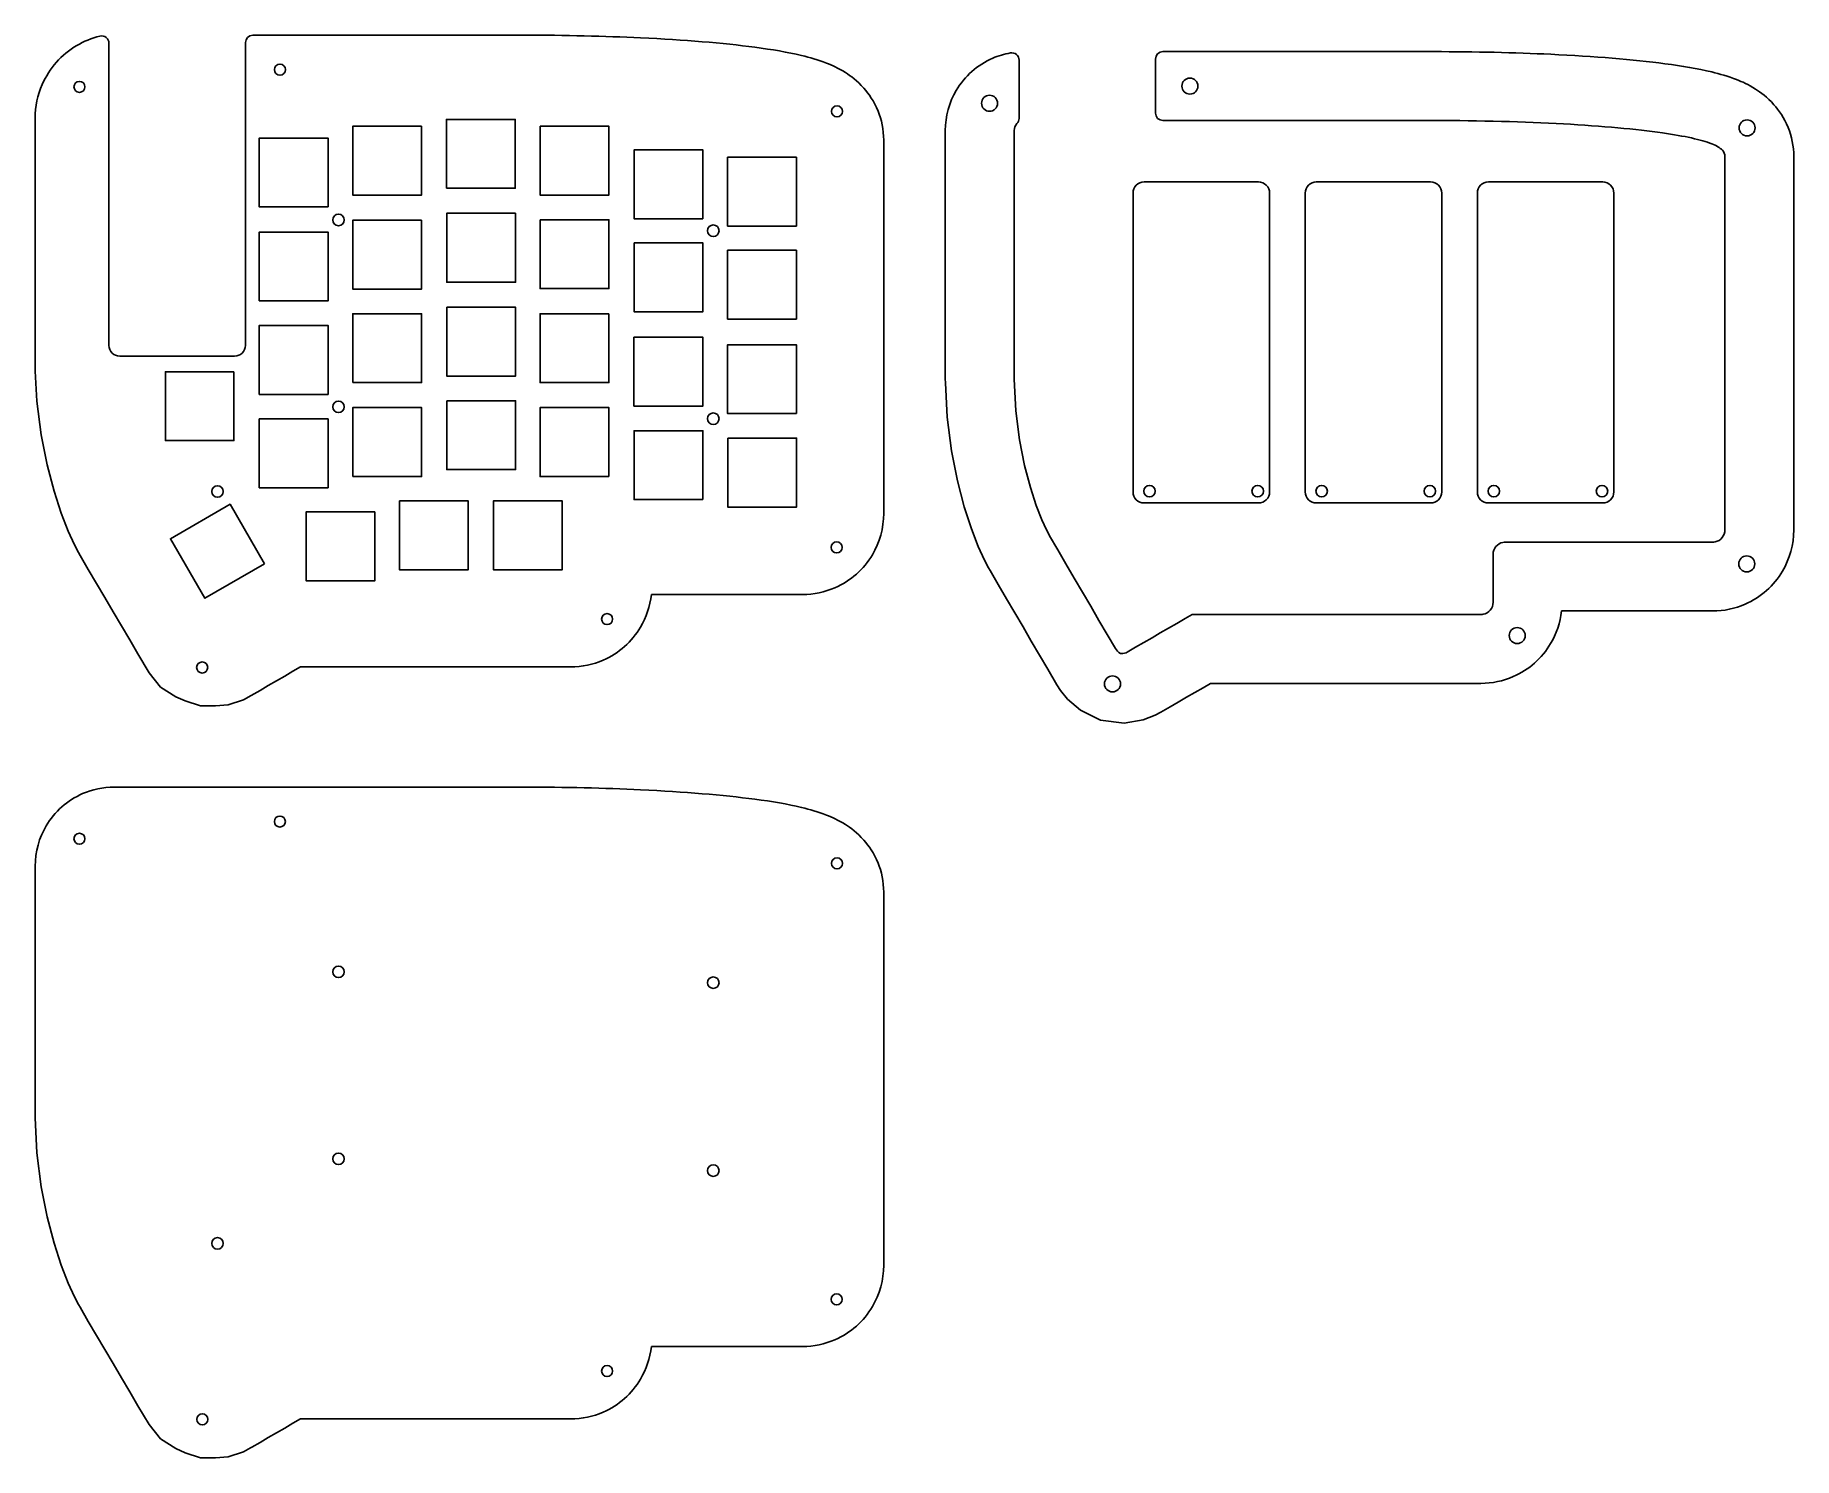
# Model space of a CAD drawing. Header units: millimetres. Extents: x -12 to 346, y -277 to 12.
import ezdxf

# ---------------------------------------------------------------- set-up
doc = ezdxf.new("R2010")
doc.units = ezdxf.units.MM
doc.layers.get('0').update_dxf_attribs({"linetype": 'CONTINUOUS'})

msp = doc.modelspace()

# ---------------------------------------------------------------- linework, layer by layer
for p, q in [((32.43, 11.82), (87.49, 11.83)), ((3.18, 10.17), (3.17, -5.08)), ((30.93, 10.32), (30.92, -51.23)), ((272.52, 8.48), (217.45, 8.48)), ((188.21, -5.11), (188.21, 6.75)), ((215.95, 6.98), (215.95, -4.02)), ((-11.82, -5.08), (-11.82, -51.23)), ((3.17, -5.08), (3.17, -51.23)), ((272.52, -5.52), (217.45, -5.52)), ((160.7, -9.52), (160.7, -85.38)), ((173.21, -58.03), (173.21, -7.57)), ((187.21, -58.09), (187.21, -7.57)), ((331.73, -12.87), (331.73, -88.73)), ((345.73, -12.87), (345.73, -88.73)), ((-11.8, -56.47), (-11.82, -51.23)), ((28.72, -53.43), (5.38, -53.43)), ((-11.8, -56.47), (-11.46, -62.55)), ((173.21, -58.03), (173.23, -58.87)), ((173.23, -58.87), (173.62, -65.84)), ((187.21, -58.09), (187.21, -58.03)), ((187.21, -58.09), (187.57, -64.56)), ((-11.46, -62.55), (-10.58, -69.43)), ((173.62, -65.84), (174.49, -72.67)), ((187.57, -64.56), (188.32, -70.44)), ((-10.58, -69.43), (-9.38, -75.54)), ((188.32, -70.44), (189.34, -75.63)), ((174.49, -72.67), (175.69, -78.75)), ((-9.38, -75.54), (-7.99, -80.86)), ((189.34, -75.63), (190.51, -80.1)), ((-7.99, -80.86), (-6.53, -85.35)), ((175.69, -78.75), (177.07, -84.04)), ((190.51, -80.1), (191.72, -83.8)), ((-6.53, -85.35), (-5.11, -88.99)), ((177.07, -84.04), (178.53, -88.5)), ((191.72, -83.8), (192.84, -86.7)), ((-5.11, -88.99), (-3.84, -91.81)), ((178.53, -88.5), (179.93, -92.12)), ((192.84, -86.7), (193.77, -88.75)), ((193.77, -88.75), (194.38, -89.9)), ((-3.84, -91.81), (-3.02, -93.35)), ((179.93, -92.12), (181.2, -94.92)), ((194.38, -89.9), (194.4, -89.93)), ((194.4, -89.93), (196.08, -92.8)), ((196.08, -92.8), (197.75, -95.66)), ((287.09, -91.23), (329.23, -91.23)), ((-3.02, -93.35), (-2.7, -93.92)), ((-2.7, -93.92), (-1.02, -96.78)), ((181.2, -94.92), (182.01, -96.45)), ((182.01, -96.45), (182.31, -97)), ((197.75, -95.66), (199.43, -98.53)), ((284.59, -93.73), (284.59, -103.45)), ((-1.02, -96.78), (0.66, -99.64)), ((0.66, -99.64), (2.34, -102.51)), ((182.31, -97), (183.99, -99.86)), ((183.99, -99.86), (185.66, -102.73)), ((199.43, -98.53), (201.1, -101.4)), ((2.34, -102.51), (4.02, -105.37)), ((113.46, -101.88), (144.2, -101.88)), ((185.66, -102.73), (187.34, -105.6)), ((201.1, -101.4), (202.78, -104.26)), ((4.02, -105.37), (5.71, -108.23)), ((187.34, -105.6), (189.02, -108.46)), ((202.78, -104.26), (204.45, -107.13)), ((204.45, -107.13), (206.13, -110)), ((220.28, -107.75), (221.96, -106.78)), ((221.96, -106.78), (223.4, -105.95)), ((223.4, -105.95), (282.09, -105.95)), ((298.49, -105.23), (329.23, -105.23)), ((5.71, -108.23), (7.39, -111.09)), ((189.02, -108.46), (190.69, -111.33)), ((206.13, -110), (207.82, -112.88)), ((213.58, -111.63), (215.25, -110.66)), ((215.25, -110.66), (216.93, -109.69)), ((216.93, -109.69), (218.61, -108.72)), ((218.61, -108.72), (220.28, -107.75)), ((7.39, -111.09), (9.07, -113.95)), ((9.07, -113.95), (11.32, -117.77)), ((190.69, -111.33), (192.37, -114.19)), ((192.37, -114.19), (194.04, -117.06)), ((207.82, -112.88), (207.99, -113.15)), ((207.99, -113.15), (208.2, -113.4)), ((208.2, -113.4), (208.48, -113.65)), ((208.48, -113.65), (208.86, -113.84)), ((208.86, -113.84), (209.3, -113.89)), ((209.3, -113.89), (209.68, -113.83)), ((209.68, -113.83), (209.98, -113.71)), ((209.98, -113.71), (210.21, -113.58)), ((210.21, -113.58), (211.9, -112.6)), ((211.9, -112.6), (213.58, -111.63)), ((11.32, -117.77), (13.68, -120.7)), ((38.91, -118.46), (40.59, -117.49)), ((40.59, -117.49), (42.13, -116.6)), ((42.13, -116.6), (97.06, -116.6)), ((194.04, -117.06), (195.89, -120.23)), ((13.68, -120.7), (16.77, -122.65)), ((32.08, -122.42), (33.89, -121.37)), ((33.89, -121.37), (35.56, -120.4)), ((35.56, -120.4), (37.24, -119.43)), ((37.24, -119.43), (38.91, -118.46)), ((195.89, -120.23), (196.64, -121.37)), ((196.64, -121.37), (198.07, -123.15)), ((223.94, -121.81), (225.62, -120.84)), ((225.62, -120.84), (227.16, -119.95)), ((227.16, -119.95), (282.09, -119.95)), ((16.77, -122.65), (18.66, -123.51)), ((18.66, -123.51), (21.8, -124.49)), ((21.8, -124.49), (24.83, -124.52)), ((24.83, -124.52), (27.38, -124.3)), ((27.38, -124.3), (30.5, -123.29)), ((30.5, -123.29), (32.08, -122.42)), ((198.07, -123.15), (200.67, -125.42)), ((217.05, -125.81), (218.92, -124.72)), ((218.92, -124.72), (220.59, -123.75)), ((220.59, -123.75), (222.27, -122.78)), ((222.27, -122.78), (223.94, -121.81)), ((200.67, -125.42), (204.8, -127.43)), ((204.8, -127.43), (209.61, -128.05)), ((209.61, -128.05), (213.47, -127.38)), ((213.47, -127.38), (215.89, -126.43)), ((215.89, -126.43), (217.05, -125.81)), ((87.49, -141.03), (4.23, -141.03)), ((-11.82, -207.54), (-11.82, -157.08)), ((160.7, -238.24), (160.7, -162.38)), ((-11.82, -207.54), (-11.81, -208.26)), ((-11.81, -208.26), (-11.47, -215.35)), ((-11.47, -215.35), (-10.58, -222.28)), ((-10.58, -222.28), (-9.38, -228.4)), ((-9.38, -228.4), (-7.99, -233.72)), ((-7.99, -233.72), (-6.53, -238.21)), ((-6.53, -238.21), (-5.11, -241.85)), ((-5.11, -241.85), (-3.84, -244.67)), ((-3.84, -244.67), (-3.02, -246.21)), ((-3.02, -246.21), (-2.7, -246.78)), ((-2.7, -246.78), (-1.02, -249.64)), ((-1.02, -249.64), (0.66, -252.5)), ((0.66, -252.5), (2.34, -255.36)), ((2.34, -255.36), (4.02, -258.23)), ((113.46, -254.74), (144.2, -254.74)), ((4.02, -258.23), (5.71, -261.09)), ((5.71, -261.09), (7.39, -263.95)), ((7.39, -263.95), (9.07, -266.81)), ((9.07, -266.81), (11.32, -270.63)), ((11.32, -270.63), (13.68, -273.55)), ((37.24, -272.29), (38.91, -271.32)), ((38.91, -271.32), (40.59, -270.35)), ((40.59, -270.35), (42.13, -269.46)), ((42.13, -269.46), (97.06, -269.46)), ((13.68, -273.55), (16.77, -275.5)), ((32.21, -275.2), (31.94, -275.35)), ((32.21, -275.2), (33.89, -274.23)), ((33.89, -274.23), (35.56, -273.26)), ((35.56, -273.26), (37.24, -272.29)), ((16.77, -275.5), (18.66, -276.37)), ((18.66, -276.37), (21.8, -277.35)), ((21.8, -277.35), (24.83, -277.38)), ((24.83, -277.38), (27.38, -277.16)), ((27.38, -277.16), (30.5, -276.15)), ((30.5, -276.15), (31.94, -275.35))]:
    msp.add_line(p, q)
for points in [[(66.74, -6.69), (52.74, -6.69), (52.74, -20.69), (66.74, -20.69)], [(71.77, -19.3), (85.77, -19.3), (85.77, -5.3), (71.77, -5.3)], [(90.84, -6.69), (90.84, -20.69), (104.84, -20.69), (104.84, -6.69)], [(47.74, -23.09), (47.74, -9.09), (33.74, -9.09), (33.74, -23.09)], [(123.94, -25.49), (123.94, -11.49), (109.94, -11.49), (109.94, -25.49)], [(128.94, -26.99), (142.94, -26.99), (142.94, -12.99), (128.94, -12.99)], [(85.84, -24.39), (71.84, -24.39), (71.84, -38.39), (85.84, -38.39)], [(33.74, -42.19), (47.74, -42.19), (47.74, -28.19), (33.74, -28.19)], [(66.74, -25.79), (52.74, -25.79), (52.74, -39.79), (66.74, -39.79)], [(90.84, -25.69), (90.84, -39.69), (104.84, -39.69), (104.84, -25.69)], [(109.94, -30.39), (109.94, -44.39), (123.94, -44.39), (123.94, -30.39)], [(142.94, -45.89), (142.94, -31.89), (128.94, -31.89), (128.94, -45.89)], [(52.74, -58.79), (66.74, -58.79), (66.74, -44.79), (52.74, -44.79)], [(71.84, -43.49), (71.84, -57.49), (85.84, -57.49), (85.84, -43.49)], [(104.84, -44.79), (90.84, -44.79), (90.84, -58.79), (104.84, -58.79)], [(33.74, -61.19), (47.74, -61.19), (47.74, -47.19), (33.74, -47.19)], [(109.92, -49.59), (109.92, -63.59), (123.92, -63.59), (123.92, -49.59)], [(142.94, -65.09), (142.94, -51.09), (128.94, -51.09), (128.94, -65.09)], [(28.59, -56.59), (14.64, -56.59), (14.64, -70.59), (28.59, -70.59)], [(52.74, -77.89), (66.74, -77.89), (66.74, -63.89), (52.74, -63.89)], [(71.84, -62.49), (71.84, -76.49), (85.84, -76.49), (85.84, -62.49)], [(104.84, -77.89), (104.84, -63.89), (90.84, -63.89), (90.84, -77.89)], [(33.74, -66.19), (33.74, -80.19), (47.74, -80.19), (47.74, -66.19)], [(123.94, -82.59), (123.94, -68.59), (109.94, -68.59), (109.94, -82.59)], [(128.99, -70.09), (128.99, -84.09), (142.99, -84.09), (142.99, -70.09)], [(34.8, -95.65), (27.8, -83.53), (15.68, -90.53), (22.68, -102.65)], [(57.24, -85.09), (43.24, -85.09), (43.24, -99.09), (57.24, -99.09)], [(62.24, -82.84), (62.24, -96.84), (76.24, -96.84), (76.24, -82.84)], [(81.34, -92.41), (81.34, -96.84), (95.34, -96.84), (95.34, -82.84), (81.34, -82.84)]]:
    msp.add_lwpolyline(points, close=True)
for points in [[(236.89, -18.02), (213.64, -18.02, 0.414214), (211.39, -20.27), (211.39, -81.02, 0.414214), (213.64, -83.27), (236.89, -83.27, 0.414214), (239.14, -81.02), (239.14, -20.27, 0.414214)], [(213.64, -83.27, -0.414214), (211.39, -81.02), (211.39, -20.27, -0.414214), (213.64, -18.02), (236.89, -18.02, -0.414214), (239.14, -20.27), (239.14, -81.02, -0.414214), (236.89, -83.27)], [(248.64, -83.27, -0.414214), (246.39, -81.02), (246.39, -20.27, -0.414214), (248.64, -18.02), (271.89, -18.02, -0.414214), (274.14, -20.27), (274.14, -81.02, -0.414214), (271.89, -83.27)], [(283.64, -83.27, -0.414214), (281.39, -81.02), (281.39, -20.27, -0.414214), (283.64, -18.02), (306.89, -18.02, -0.414214), (309.14, -20.27), (309.14, -81.02, -0.414214), (306.89, -83.27)]]:
    msp.add_lwpolyline(points, format="xyb", close=True)
for centre, radius in [((37.93, 4.82), 1.13), ((-2.82, 1.32), 1.12), ((222.95, 1.48), 1.62), ((151.2, -3.67), 1.12), ((182.21, -2.02), 1.63), ((336.23, -7.02), 1.62), ((214.73, -80.86), 1.17), ((214.73, -80.86), 1.17), ((236.73, -80.86), 1.17), ((236.73, -80.86), 1.17), ((249.73, -80.86), 1.17), ((271.73, -80.86), 1.17), ((284.73, -80.86), 1.17), ((306.73, -80.86), 1.17), ((151.13, -92.31), 1.13), ((336.16, -95.66), 1.62), ((104.46, -106.88), 1.12), ((289.49, -110.23), 1.63), ((22.13, -116.71), 1.13), ((207.21, -120.05), 1.63), ((37.92, -148.03), 1.12), ((-2.82, -151.53), 1.12), ((151.2, -156.53), 1.12), ((151.13, -245.17), 1.12), ((104.46, -259.74), 1.12), ((22.17, -269.56), 1.13)]:
    msp.add_circle(centre, radius)
for centre, start, end in [((1.68, 10.17), -0.0251, 103.6351), ((32.43, 10.32), 90, 180), ((186.71, 6.75), 0, 100.1173), ((217.45, 6.98), 90, 180), ((186.71, -5.11), 315.9987, 360), ((217.45, -4.02), 180, 270)]:
    msp.add_arc(centre, 1.5, start, end)
for points, knots in [([(1.33, 11.62), (-0.35, 11.22), (-1.94, 10.57), (-3.38, 9.72), (-6.49, 7.88), (-8.94, 5.13), (-10.4, 1.77), (-11.32, -0.34), (-11.82, -2.69), (-11.82, -5.08)], [0.1478996, 0.1478996, 0.1478996, 0.1478996, 0.3362651, 0.3362651, 0.3362651, 0.7435911, 0.7435911, 0.7435911, 1, 1, 1, 1]), ([(160.7, -9.52), (160.7, -7.4), (160.23, -5.31), (159.54, -3.6), (158.72, -1.59), (157.65, -0.08), (156.66, 1.04), (155.25, 2.63), (153.99, 3.53), (152.9, 4.22), (151.41, 5.17), (150.2, 5.7), (149.07, 6.14), (147.29, 6.84), (145.69, 7.28), (144.01, 7.69), (141.13, 8.38), (138.03, 8.9), (134.5, 9.37), (128.02, 10.23), (120.17, 10.87), (111.27, 11.29), (103.94, 11.64), (95.91, 11.83), (87.49, 11.83)], [0, 0, 0, 0, 0.02732, 0.02732, 0.02732, 0.059523, 0.059523, 0.059523, 0.105277, 0.105277, 0.105277, 0.168332, 0.168332, 0.168332, 0.26707, 0.26707, 0.26707, 0.435633, 0.435633, 0.435633, 0.745129, 0.745129, 0.745129, 1, 1, 1, 1]), ([(173.21, -7.57), (173.21, -4.66), (174.03, -1.8), (175.45, 0.6), (177.16, 3.5), (179.73, 5.79), (182.86, 7.15), (183.99, 7.64), (185.2, 8), (186.44, 8.22)], [0, 0, 0, 0, 0.3364057, 0.3364057, 0.3364057, 0.7434563, 0.7434563, 0.7434563, 0.8907498, 0.8907498, 0.8907498, 0.8907498]), ([(345.73, -12.87), (345.73, -10.75), (345.27, -8.66), (344.57, -6.95), (343.76, -4.94), (342.68, -3.43), (341.69, -2.31), (340.28, -0.72), (339.02, 0.18), (337.93, 0.87), (336.44, 1.82), (335.23, 2.35), (334.1, 2.79), (332.32, 3.49), (330.72, 3.93), (329.04, 4.34), (326.16, 5.03), (323.06, 5.55), (319.53, 6.02), (313.05, 6.88), (305.2, 7.52), (296.3, 7.94), (288.97, 8.29), (280.95, 8.48), (272.52, 8.48)], [0, 0, 0, 0, 0.02732, 0.02732, 0.02732, 0.059523, 0.059523, 0.059523, 0.105277, 0.105277, 0.105277, 0.168332, 0.168332, 0.168332, 0.26707, 0.26707, 0.26707, 0.435633, 0.435633, 0.435633, 0.745129, 0.745129, 0.745129, 1, 1, 1, 1]), ([(331.73, -12.87), (331.73, -12.37), (331.49, -11.91), (331.2, -11.58), (330.68, -11.01), (329.98, -10.64), (329.06, -10.27), (326.91, -9.41), (323.52, -8.69), (319.04, -8.04), (308.33, -6.51), (291.49, -5.52), (272.52, -5.52)], [0, 0, 0, 0, 0.060179, 0.060179, 0.060179, 0.165204, 0.165204, 0.165204, 0.411355, 0.411355, 0.411355, 1, 1, 1, 1]), ([(51.02, -25.73), (51.02, -25.08), (50.49, -24.56), (49.85, -24.56), (49.2, -24.56), (48.67, -25.08), (48.67, -25.73), (48.67, -26.38), (49.2, -26.91), (49.85, -26.91), (50.49, -26.91), (51.02, -26.38), (51.02, -25.73)], [0, 0, 0, 0, 1, 1, 1, 2, 2, 2, 3, 3, 3, 4, 4, 4, 4]), ([(127.22, -27.93), (127.22, -27.28), (126.69, -26.76), (126.05, -26.76), (125.4, -26.76), (124.87, -27.28), (124.87, -27.93), (124.87, -28.58), (125.4, -29.11), (126.05, -29.11), (126.69, -29.11), (127.22, -28.58), (127.22, -27.93)], [0, 0, 0, 0, 1, 1, 1, 2, 2, 2, 3, 3, 3, 4, 4, 4, 4]), ([(51.02, -63.73), (51.02, -63.08), (50.49, -62.56), (49.85, -62.56), (49.2, -62.56), (48.67, -63.08), (48.67, -63.73), (48.67, -64.38), (49.2, -64.91), (49.85, -64.91), (50.49, -64.91), (51.02, -64.38), (51.02, -63.73)], [0, 0, 0, 0, 1, 1, 1, 2, 2, 2, 3, 3, 3, 4, 4, 4, 4]), ([(127.22, -66.13), (127.22, -65.48), (126.69, -64.96), (126.05, -64.96), (125.4, -64.96), (124.87, -65.48), (124.87, -66.13), (124.87, -66.78), (125.4, -67.31), (126.05, -67.31), (126.69, -67.31), (127.22, -66.78), (127.22, -66.13)], [0, 0, 0, 0, 1, 1, 1, 2, 2, 2, 3, 3, 3, 4, 4, 4, 4]), ([(26.42, -80.93), (26.42, -80.28), (25.9, -79.76), (25.25, -79.76), (24.6, -79.76), (24.07, -80.28), (24.07, -80.93), (24.07, -81.58), (24.6, -82.11), (25.25, -82.11), (25.9, -82.11), (26.42, -81.58), (26.42, -80.93)], [0, 0, 0, 0, 1, 1, 1, 2, 2, 2, 3, 3, 3, 4, 4, 4, 4]), ([(160.7, -85.38), (160.7, -88.38), (159.86, -91.32), (158.4, -93.78), (156.63, -96.76), (153.99, -99.11), (150.78, -100.51), (148.75, -101.39), (146.49, -101.88), (144.2, -101.88)], [0, 0, 0, 0, 0.336406, 0.336406, 0.336406, 0.743456, 0.743456, 0.743456, 1, 1, 1, 1]), ([(345.73, -88.73), (345.73, -91.73), (344.89, -94.67), (343.43, -97.13), (341.67, -100.11), (339.02, -102.46), (335.81, -103.86), (333.78, -104.74), (331.52, -105.23), (329.23, -105.23)], [0, 0, 0, 0, 0.336406, 0.336406, 0.336406, 0.743456, 0.743456, 0.743456, 1, 1, 1, 1]), ([(331.73, -88.73), (331.73, -89.93), (330.87, -90.95), (329.72, -91.18), (329.56, -91.21), (329.4, -91.23), (329.23, -91.23)], [0, 0, 0, 0, 0.878384, 0.878384, 0.878384, 1, 1, 1, 1]), ([(284.59, -93.73), (284.59, -92.5), (285.45, -91.5), (286.6, -91.28), (286.76, -91.24), (286.92, -91.23), (287.09, -91.23)], [0, 0, 0, 0, 0.878384, 0.878384, 0.878384, 1, 1, 1, 1]), ([(113.46, -101.88), (113.2, -104.25), (112.43, -106.53), (111.26, -108.5), (109.49, -111.48), (106.85, -113.83), (103.64, -115.23), (101.61, -116.11), (99.35, -116.6), (97.06, -116.6)], [0.0668315, 0.0668315, 0.0668315, 0.0668315, 0.3364057, 0.3364057, 0.3364057, 0.7434563, 0.7434563, 0.7434563, 1, 1, 1, 1]), ([(284.59, -103.45), (284.59, -104.65), (283.73, -105.67), (282.58, -105.9), (282.42, -105.93), (282.26, -105.95), (282.09, -105.95)], [0, 0, 0, 0, 0.878384, 0.878384, 0.878384, 1, 1, 1, 1]), ([(298.49, -105.23), (298.23, -107.6), (297.46, -109.88), (296.29, -111.85), (294.53, -114.83), (291.88, -117.18), (288.67, -118.58), (286.64, -119.46), (284.38, -119.95), (282.09, -119.95)], [0.0668315, 0.0668315, 0.0668315, 0.0668315, 0.3364057, 0.3364057, 0.3364057, 0.7434563, 0.7434563, 0.7434563, 1, 1, 1, 1]), ([(-11.82, -157.08), (-11.82, -154.17), (-11, -151.31), (-9.59, -148.91), (-7.87, -146.01), (-5.3, -143.72), (-2.17, -142.36), (-0.2, -141.51), (2, -141.03), (4.23, -141.03)], [0, 0, 0, 0, 0.336406, 0.336406, 0.336406, 0.743456, 0.743456, 0.743456, 1, 1, 1, 1]), ([(160.7, -162.38), (160.7, -160.26), (160.23, -158.17), (159.54, -156.46), (158.72, -154.45), (157.65, -152.94), (156.66, -151.82), (155.25, -150.23), (153.99, -149.33), (152.9, -148.64), (151.41, -147.69), (150.2, -147.16), (149.07, -146.72), (147.29, -146.02), (145.69, -145.58), (144.01, -145.17), (141.13, -144.48), (138.03, -143.96), (134.5, -143.49), (128.02, -142.63), (120.17, -141.99), (111.27, -141.57), (103.94, -141.22), (95.91, -141.03), (87.49, -141.03)], [0, 0, 0, 0, 0.02732, 0.02732, 0.02732, 0.059523, 0.059523, 0.059523, 0.105277, 0.105277, 0.105277, 0.168332, 0.168332, 0.168332, 0.26707, 0.26707, 0.26707, 0.435633, 0.435633, 0.435633, 0.745129, 0.745129, 0.745129, 1, 1, 1, 1]), ([(51.02, -178.59), (51.02, -177.94), (50.49, -177.42), (49.85, -177.42), (49.2, -177.42), (48.67, -177.94), (48.67, -178.59), (48.67, -179.24), (49.2, -179.76), (49.85, -179.76), (50.49, -179.76), (51.02, -179.24), (51.02, -178.59)], [0, 0, 0, 0, 1, 1, 1, 2, 2, 2, 3, 3, 3, 4, 4, 4, 4]), ([(127.22, -180.79), (127.22, -180.14), (126.69, -179.62), (126.05, -179.62), (125.4, -179.62), (124.87, -180.14), (124.87, -180.79), (124.87, -181.44), (125.4, -181.96), (126.05, -181.96), (126.69, -181.96), (127.22, -181.44), (127.22, -180.79)], [0, 0, 0, 0, 1, 1, 1, 2, 2, 2, 3, 3, 3, 4, 4, 4, 4]), ([(51.02, -216.59), (51.02, -215.94), (50.49, -215.42), (49.85, -215.42), (49.2, -215.42), (48.67, -215.94), (48.67, -216.59), (48.67, -217.24), (49.2, -217.76), (49.85, -217.76), (50.49, -217.76), (51.02, -217.24), (51.02, -216.59)], [0, 0, 0, 0, 1, 1, 1, 2, 2, 2, 3, 3, 3, 4, 4, 4, 4]), ([(127.22, -218.99), (127.22, -218.34), (126.69, -217.82), (126.05, -217.82), (125.4, -217.82), (124.87, -218.34), (124.87, -218.99), (124.87, -219.64), (125.4, -220.16), (126.05, -220.16), (126.69, -220.16), (127.22, -219.64), (127.22, -218.99)], [0, 0, 0, 0, 1, 1, 1, 2, 2, 2, 3, 3, 3, 4, 4, 4, 4]), ([(26.42, -233.79), (26.42, -233.14), (25.9, -232.62), (25.25, -232.62), (24.6, -232.62), (24.07, -233.14), (24.07, -233.79), (24.07, -234.44), (24.6, -234.96), (25.25, -234.96), (25.9, -234.96), (26.42, -234.44), (26.42, -233.79)], [0, 0, 0, 0, 1, 1, 1, 2, 2, 2, 3, 3, 3, 4, 4, 4, 4]), ([(160.7, -238.24), (160.7, -241.24), (159.86, -244.18), (158.4, -246.64), (156.63, -249.62), (153.99, -251.97), (150.78, -253.37), (148.75, -254.25), (146.49, -254.74), (144.2, -254.74)], [0, 0, 0, 0, 0.336406, 0.336406, 0.336406, 0.743456, 0.743456, 0.743456, 1, 1, 1, 1]), ([(113.46, -254.74), (113.2, -257.11), (112.43, -259.39), (111.26, -261.36), (109.49, -264.34), (106.85, -266.69), (103.64, -268.09), (101.61, -268.97), (99.35, -269.46), (97.06, -269.46)], [0.0668315, 0.0668315, 0.0668315, 0.0668315, 0.3364057, 0.3364057, 0.3364057, 0.7434563, 0.7434563, 0.7434563, 1, 1, 1, 1])]:
    msp.add_open_spline(points, degree=3, knots=knots)
for points in [[(187.21, -7.57), (187.21, -7.03), (187.43, -6.52), (187.79, -6.15)], [(3.17, -51.23), (3.17, -52.45), (4.16, -53.43), (5.38, -53.43)], [(28.72, -53.43), (29.94, -53.43), (30.92, -52.45), (30.92, -51.23)]]:
    msp.add_open_spline(points, degree=3)

doc.saveas('drawing.dxf')
